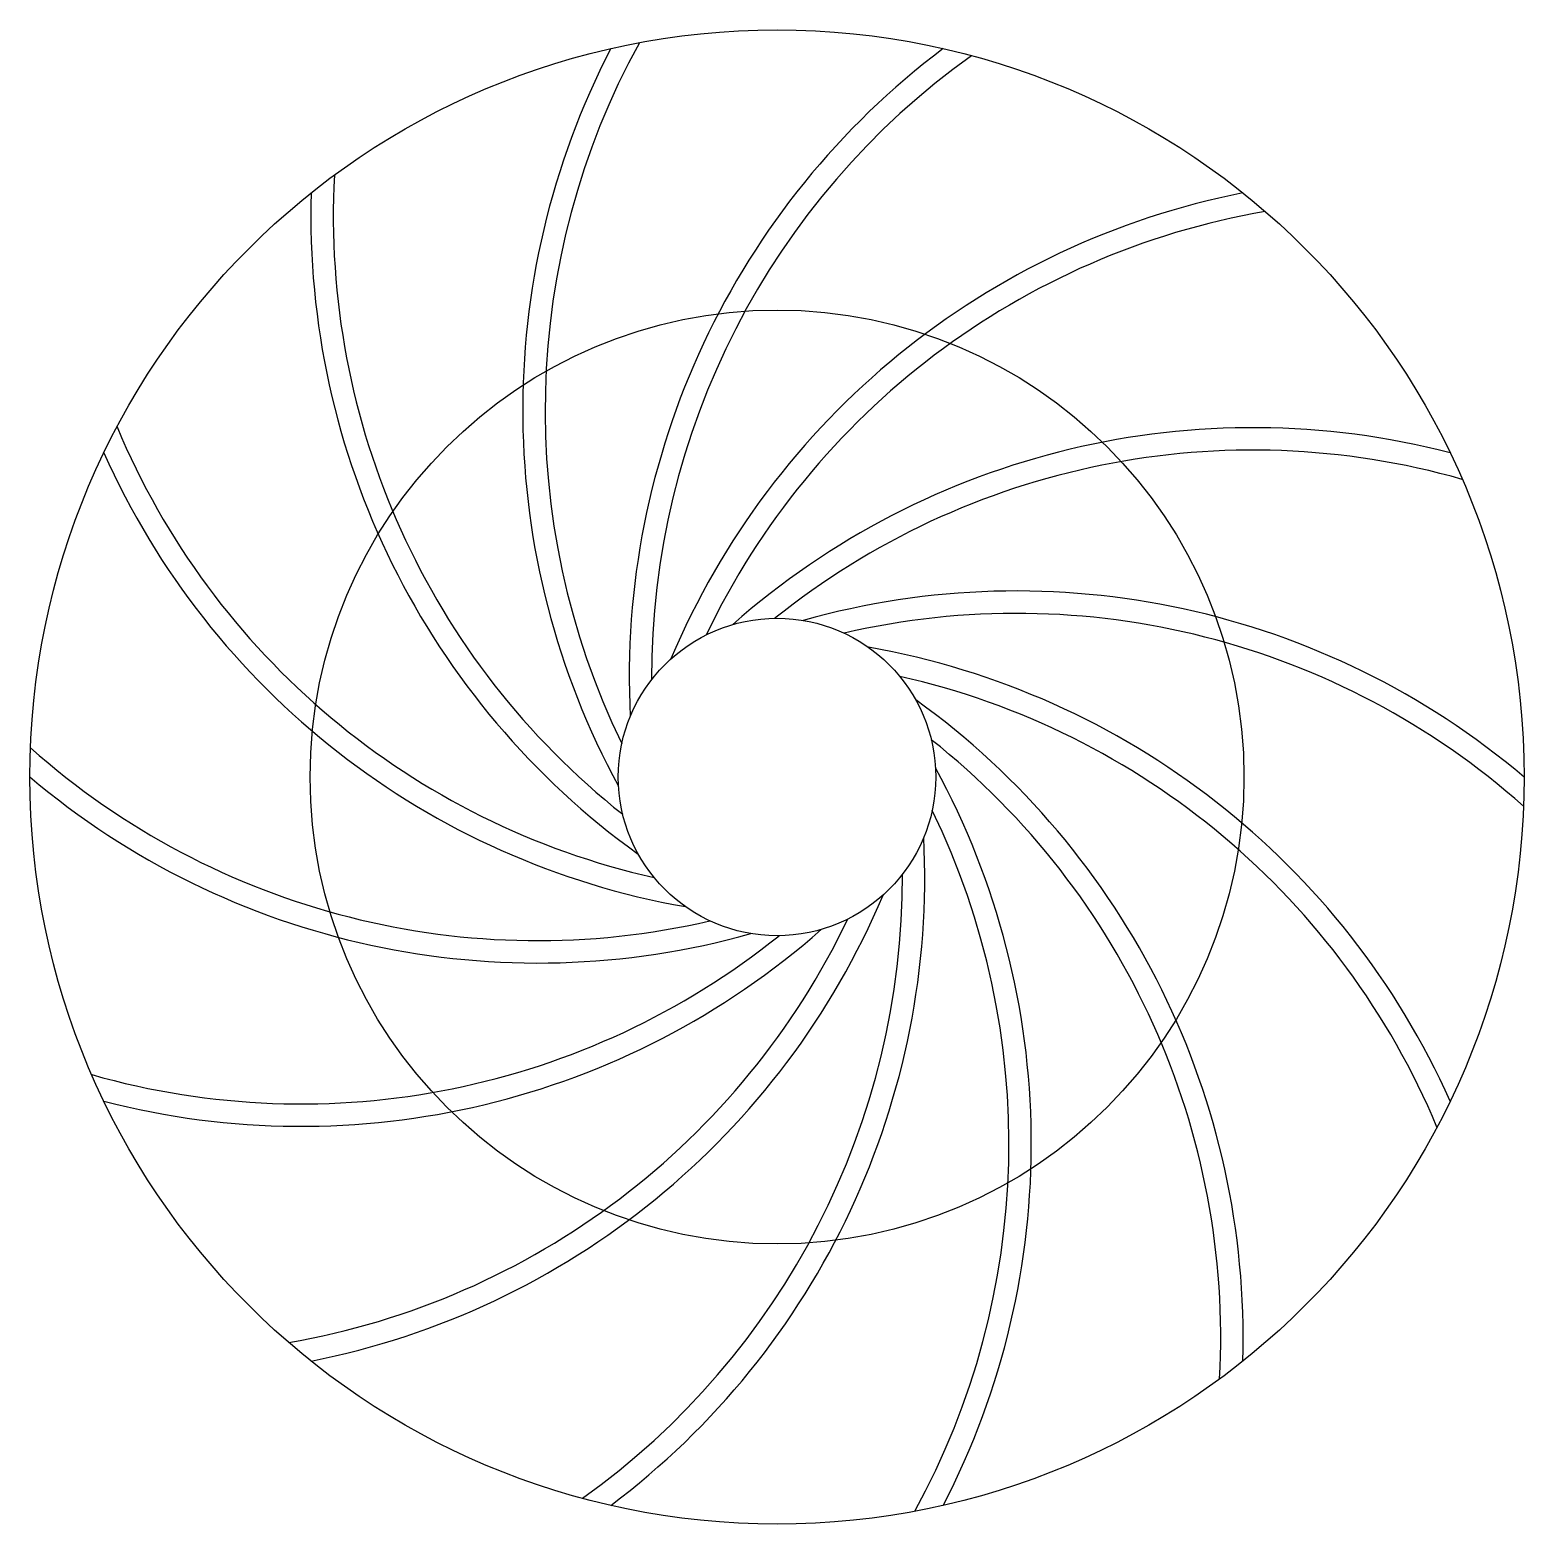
# Model space of a CAD drawing. Header units: inches. Extents: x -10.1 to 69.9, y -27.6 to 52.4.
import ezdxf

# ---------------------------------------------------------------- set-up
doc = ezdxf.new("R2010")
doc.units = ezdxf.units.IN
doc.header["$MEASUREMENT"] = 0

msp = doc.modelspace()

# ---------------------------------------------------------------- linework, layer by layer
for radius in [40, 25, 8.5]:
    msp.add_circle((29.902, 12.424), radius)
for centre, radius, start, end in [((58.365, 32.066), 42.079, 152.61469, 208.5902), ((58.365, 32.066), 40.879, 151.23302, 205.9004), ((64.068, 17.771), 42.079, 126.90041, 182.87591), ((64.068, 17.771), 40.879, 125.51873, 180.18611), ((47.024, 42.47), 40.879, 176.9473, 231.61468), ((47.024, 42.47), 42.079, 178.32898, 234.30448), ((63.005, 2.417), 42.079, 101.18612, 157.16163), ((63.005, 2.417), 40.879, 99.80445, 154.47183), ((32.291, 46.924), 40.879, 202.66159, 257.32897), ((55.385, -10.954), 42.079, 75.47184, 131.44734), ((32.291, 46.924), 42.079, 204.04326, 260.01877), ((55.385, -10.954), 40.879, 74.09016, 128.75754), ((42.717, -19.696), 42.079, 49.75755, 105.73306), ((42.717, -19.696), 40.879, 48.37588, 103.04326), ((27.512, -22.075), 42.079, 24.04326, 80.01877), ((27.512, -22.075), 40.879, 22.66159, 77.32897), ((12.78, -17.622), 42.079, 358.32898, 54.30448), ((12.78, -17.622), 40.879, 356.9473, 51.61468), ((17.086, 44.544), 40.879, 228.37588, 283.04326), ((1.439, -7.218), 42.079, 332.61469, 28.5902), ((17.086, 44.544), 42.079, 229.75755, 285.73306), ((1.439, -7.218), 40.879, 331.23302, 25.9004), ((-4.265, 7.077), 42.079, 306.90041, 2.87591), ((-4.265, 7.077), 40.879, 305.51873, 0.18611), ((-3.201, 22.431), 42.079, 281.18612, 337.16163), ((-3.201, 22.431), 40.879, 279.80445, 334.47183), ((4.419, 35.803), 42.079, 255.47184, 311.44734), ((4.419, 35.803), 40.879, 254.09016, 308.75754)]:
    msp.add_arc(centre, radius, start, end)

doc.saveas('drawing.dxf')
